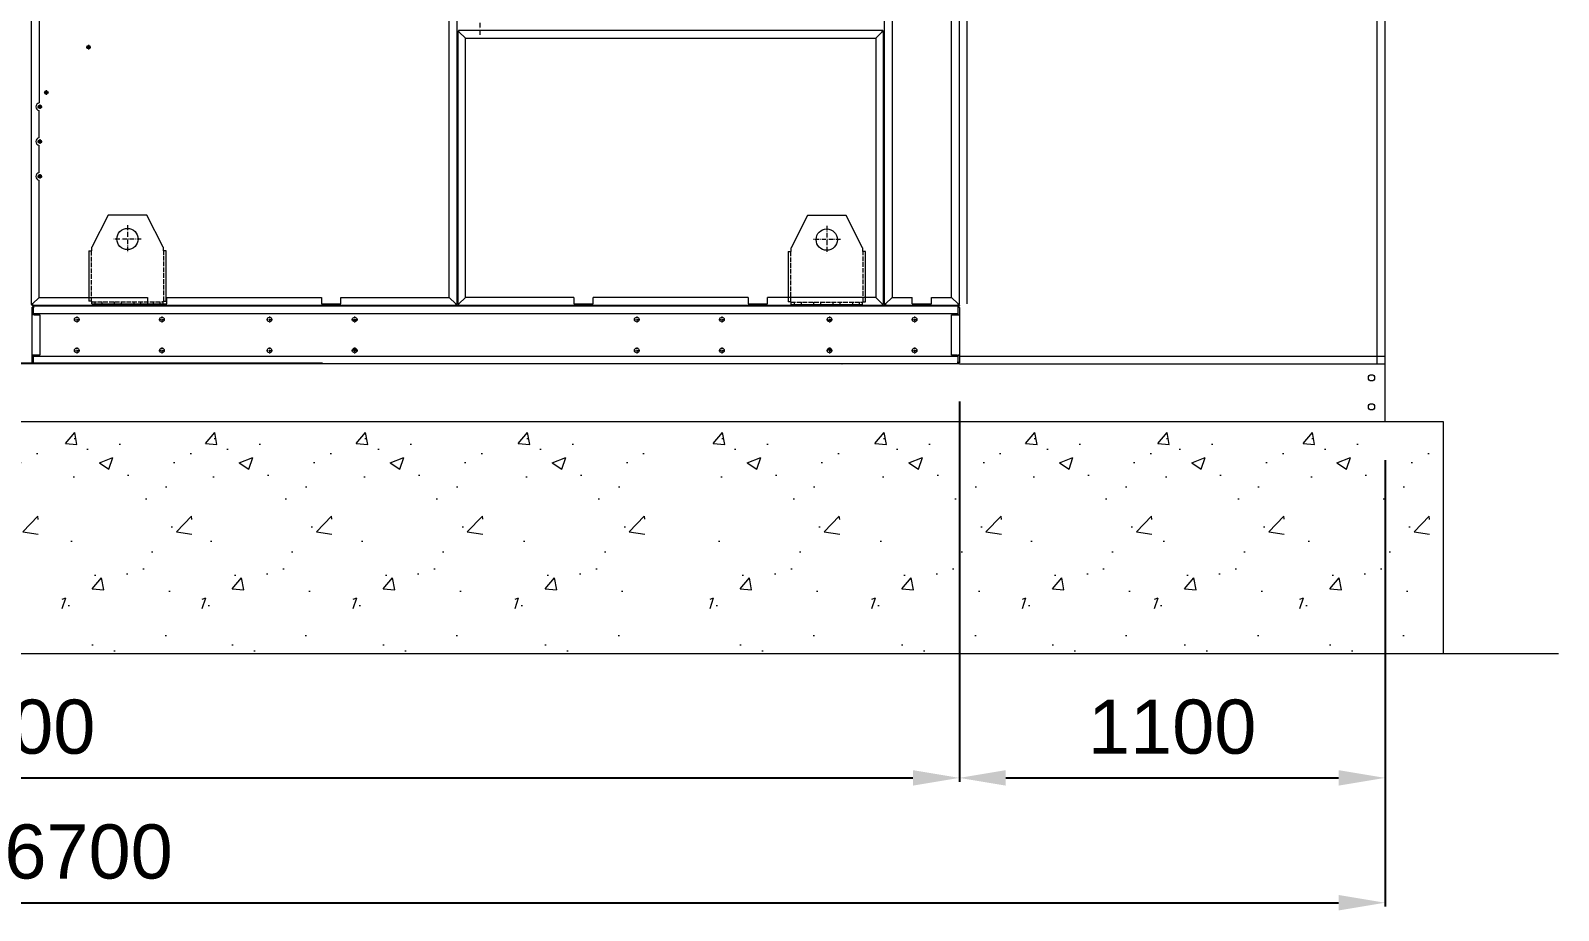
# Model space of a CAD drawing. Header units: millimetres. Extents: x -17070 to 42260, y -291348 to 33880.
# Drawn here: x 25946 to 29894, y 19255 to 21529 of the extents above; entities that cross this region are included whole.
import ezdxf

# ---------------------------------------------------------------- set-up
doc = ezdxf.new("R2010")
doc.units = ezdxf.units.MM
doc.linetypes.add('DASHDOT', pattern=[18.5, 12, -3, 0.5, -3])
doc.linetypes.add('DASHED', pattern=[15, 12, -3])
doc.layers.add('냉각탑_기초', color=23, linetype='Continuous')
doc.styles.get("Standard").update_dxf_attribs({"font": 'arial.ttf'})
doc.dimstyles.new('1.40', dxfattribs={"dimscale": 20, "dimtxt": 1.5, "dimasz": 1, "dimexe": 0.5, "dimexo": 0.5, "dimgap": 0.5, "dimtad": 1, "dimdec": 0, "dimzin": 0, "dimdsep": 46, "dimtxsty": 'Standard', "dimcen": 0, "dimclrd": 2, "dimclre": 2, "dimclrt": 3, "dimadec": 0, "dimazin": 0, "dimtfac": 1, "dimtdec": 0, "dimtmove": 0, "dimatfit": 0, "dimfxl": 1, "dimtolj": 1, "dimtzin": 0, "dimlwd": -1, "dimlwe": -1, "dimarcsym": 0})

# ---------------------------------------------------------------- blocks, each defined once
blk = doc.blocks.new('*D866')
at = {"color": 2, "transparency": 16777216}
for p, q in [((28345.5, 20570.6), (28345.5, 19587.3)), ((23445.5, 20567.4), (23445.5, 19587.3)), ((23565.5, 19597.3), (28225.5, 19597.3))]:
    blk.add_line(p, q, dxfattribs=at)
for points in [[(23565.5, 19617.3), (23565.5, 19577.3), (23445.5, 19597.3)], [(28225.5, 19617.3), (28225.5, 19577.3), (28345.5, 19597.3)]]:
    blk.add_solid(points, dxfattribs=at)
at = {"layer": 'Defpoints', "color": 0, "transparency": 16777216}
for p in [(23445.5, 20667.4), (28345.5, 20670.6), (28345.5, 19597.3)]:
    blk.add_point(p, dxfattribs=at)
at = {"color": 3, "lineweight": 5, "transparency": 16777216, "insert": (25895.5, 19728.8), "char_height": 140, "attachment_point": 5}
blk.add_mtext('\\A1;4900', dxfattribs=at)
blk = doc.blocks.new('*D856')
at = {"color": 2, "transparency": 16777216}
for p, q in [((28345.5, 20567.4), (28345.5, 19587.3)), ((29445.5, 20419.1), (29445.5, 19587.3)), ((28465.5, 19597.3), (29325.5, 19597.3))]:
    blk.add_line(p, q, dxfattribs=at)
for points in [[(28465.5, 19617.3), (28465.5, 19577.3), (28345.5, 19597.3)], [(29325.5, 19617.3), (29325.5, 19577.3), (29445.5, 19597.3)]]:
    blk.add_solid(points, dxfattribs=at)
at = {"layer": 'Defpoints', "color": 0, "transparency": 16777216}
for p in [(28345.5, 20667.4), (29445.5, 20519.1), (29445.5, 19597.3)]:
    blk.add_point(p, dxfattribs=at)
at = {"color": 3, "lineweight": 5, "transparency": 16777216, "insert": (28895.5, 19728.8), "char_height": 140, "attachment_point": 5}
blk.add_mtext('\\A1;1100', dxfattribs=at)
blk = doc.blocks.new('*D867')
at = {"color": 2, "transparency": 16777216}
for p, q in [((22745.5, 20419.1), (22745.5, 19264.6)), ((29445.5, 20419.1), (29445.5, 19264.6)), ((22865.5, 19274.6), (29325.5, 19274.6))]:
    blk.add_line(p, q, dxfattribs=at)
for points in [[(22865.5, 19294.6), (22865.5, 19254.6), (22745.5, 19274.6)], [(29325.5, 19294.6), (29325.5, 19254.6), (29445.5, 19274.6)]]:
    blk.add_solid(points, dxfattribs=at)
at = {"layer": 'Defpoints', "color": 0, "transparency": 16777216}
for p in [(22745.5, 20519.1), (29445.5, 20519.1), (29445.5, 19274.6)]:
    blk.add_point(p, dxfattribs=at)
at = {"color": 3, "lineweight": 5, "transparency": 16777216, "insert": (26095.5, 19406.1), "char_height": 140, "attachment_point": 5}
blk.add_mtext('\\A1;6700', dxfattribs=at)
blk = doc.blocks.new('457536')
at = {"color": 7, "lineweight": 5}
for p, q in [((114592.520962, 89152.297332), (114550.020962, 89069.297332)), ((114692.520962, 89152.297332), (114592.520962, 89152.297332)), ((114735.020962, 89069.297332), (114692.520962, 89152.297332)), ((114542.520962, 89059.297332), (114542.520962, 88929.797332)), ((114742.520962, 88929.797332), (114742.520962, 89059.297332)), ((114550.020962, 88922.297332), (114735.020962, 88922.297332))]:
    blk.add_line(p, q, dxfattribs=at)
at = {"color": 7, "linetype": 'DASHDOT', "lineweight": 5}
for p, q in [((114642.520962, 89126.047332), (114642.520962, 89054.547332)), ((114678.270962, 89090.297332), (114606.770962, 89090.297332))]:
    blk.add_line(p, q, dxfattribs=at)
at = {"color": 7, "lineweight": 5, "ltscale": 0.125}
for p, q in [((114550.020962, 89059.297332), (114550.020962, 89069.297332)), ((114735.020962, 89069.297332), (114735.020962, 89059.297332))]:
    blk.add_line(p, q, dxfattribs=at)
at = {"color": 7, "lineweight": 5, "ltscale": 0.09375}
for p, q in [((114542.520962, 89059.297332), (114550.020962, 89059.297332)), ((114742.520962, 89059.297332), (114735.020962, 89059.297332)), ((114550.020962, 88929.797332), (114542.520962, 88929.797332)), ((114550.020962, 88922.297332), (114550.020962, 88929.797332)), ((114735.020962, 88929.797332), (114742.520962, 88929.797332)), ((114735.020962, 88922.297332), (114735.020962, 88929.797332))]:
    blk.add_line(p, q, dxfattribs=at)
at = {"color": 7, "linetype": 'DASHED', "lineweight": 5}
for p, q in [((114548.520962, 89059.297332), (114548.520962, 88929.797332)), ((114736.520962, 88929.797332), (114736.520962, 89059.297332)), ((114550.020962, 88928.297332), (114735.020962, 88928.297332))]:
    blk.add_line(p, q, dxfattribs=at)
at = {"color": 7, "linetype": 'DASHED', "lineweight": 5, "ltscale": 0.075}
for p, q in [((114558.520962, 88928.297332), (114558.520962, 88922.297332)), ((114576.520962, 88928.297332), (114576.520962, 88922.297332)), ((114608.520962, 88928.297332), (114608.520962, 88922.297332)), ((114626.520962, 88928.297332), (114626.520962, 88922.297332)), ((114658.520962, 88928.297332), (114658.520962, 88922.297332)), ((114676.520962, 88928.297332), (114676.520962, 88922.297332)), ((114708.520962, 88928.297332), (114708.520962, 88922.297332)), ((114726.520962, 88928.297332), (114726.520962, 88922.297332))]:
    blk.add_line(p, q, dxfattribs=at)
at = {"color": 7, "lineweight": 5}
blk.add_circle((114642.520962, 89090.297332), 27.5, dxfattribs=at)
blk = doc.blocks.new('1')
at = {"color": 7, "lineweight": 20}
for p, q in [((25947.5, 23864.3), (25947.5, 20822.5)), ((27047.5, 20822.5), (27047.5, 23864.3)), ((28151.5, 23864.3), (28151.5, 20822.5)), ((28345.5, 20822.5), (28345.5, 23864.3)), ((28365.5, 20822.5), (28365.5, 23864.3)), ((27027.5, 20839.4), (27027.5, 23838.8)), ((25967.5, 23658.4), (25967.5, 21342.2)), ((28171.5, 23499.7), (28171.5, 20839.4)), ((28325.5, 20839.4), (28325.5, 22829.5)), ((27049.5, 21526.3), (27049.5, 20822.5)), ((28146.4, 21529.4), (27052.6, 21529.4)), ((27069.5, 21509.4), (27052.6, 21526.3)), ((27052.6, 21526.3), (27069.5, 21509.4)), ((28146.4, 21526.3), (28129.5, 21509.4)), ((28129.5, 21509.4), (28146.4, 21526.3)), ((28149.5, 20822.5), (28149.5, 21526.3)), ((27069.5, 20839.4), (27069.5, 21509.4)), ((27069.5, 21509.4), (28129.5, 21509.4)), ((28129.5, 21509.4), (28129.5, 20839.4)), ((25967.5, 21252.2), (25967.5, 21322.6)), ((25967.5, 21162.2), (25967.5, 21232.6)), ((25967.5, 20839.4), (25967.5, 21142.6)), ((25950.6, 20822.5), (25967.5, 20839.4)), ((25967.5, 20839.4), (25950.6, 20822.5)), ((25950.6, 20819.4), (27044.4, 20819.4)), ((25952.3, 20819), (28345.5, 20819)), ((25953, 20817.4), (28342, 20817.4)), ((25967.5, 20839.4), (26247.5, 20839.4)), ((26247.5, 20822.5), (26297.5, 20822.5)), ((26297.5, 20839.4), (26697.5, 20839.4)), ((26697.5, 20822.5), (26747.5, 20822.5)), ((26747.5, 20839.4), (27027.5, 20839.4)), ((27044.4, 20822.5), (27027.5, 20839.4)), ((27052.6, 20822.5), (27069.5, 20839.4)), ((27069.5, 20839.4), (27052.6, 20822.5)), ((27052.6, 20819.4), (28146.4, 20819.4)), ((27349.5, 20839.4), (27069.5, 20839.4)), ((27349.5, 20822.5), (27399.5, 20822.5)), ((27799.5, 20839.4), (27399.5, 20839.4)), ((27799.5, 20822.5), (27849.5, 20822.5)), ((28129.5, 20839.4), (27849.5, 20839.4)), ((28129.5, 20839.4), (28146.4, 20822.5)), ((28146.4, 20822.5), (28129.5, 20839.4)), ((28171.5, 20839.4), (28154.6, 20822.5)), ((28154.6, 20822.5), (28171.5, 20839.4)), ((28154.6, 20819.4), (28342.4, 20819.4)), ((28171.5, 20839.4), (28223.5, 20839.4)), ((28223.5, 20822.5), (28273.5, 20822.5)), ((28273.5, 20839.4), (28325.5, 20839.4)), ((28325.5, 20839.4), (28342.4, 20822.5)), ((28342.4, 20822.5), (28325.5, 20839.4)), ((25949.5, 20690.6), (25949.5, 20794.2)), ((28342, 20797.4), (25953, 20797.4)), ((25969.5, 20794.2), (25969.5, 20690.6)), ((28325.5, 20690.6), (28325.5, 20794.2)), ((28345.5, 20794.2), (28345.5, 20690.6)), ((25953, 20687.4), (28342, 20687.4)), ((28342, 20667.4), (25953, 20667.4))]:
    blk.add_line(p, q, dxfattribs=at)
at = {"color": 0, "lineweight": 20}
for p, q in [((29425.5, 20667.4), (29425.5, 23867.4)), ((29445.5, 20667.4), (29445.5, 23867.4)), ((28345.5, 20667.4), (23445.5, 20667.4)), ((28345.5, 20687.4), (29445.5, 20687.4)), ((28345.5, 20667.4), (29445.5, 20667.4)), ((29445.5, 20519.1), (29445.5, 20667.4))]:
    blk.add_line(p, q, dxfattribs=at)
at = {"color": 7, "lineweight": 20, "ltscale": 0.0375}
for p, q in [((27049.5, 21527.8), (27049.5, 21526.3)), ((27052.6, 21529.4), (27051.1, 21529.4)), ((27051.1, 21526.3), (27051.1, 21527.8)), ((27051.1, 21527.8), (27052.6, 21527.8)), ((28147.9, 21529.4), (28146.4, 21529.4)), ((28146.4, 21527.8), (28147.9, 21527.8)), ((28147.9, 21527.8), (28147.9, 21526.3)), ((28149.5, 21526.3), (28149.5, 21527.8)), ((25947.5, 20822.5), (25947.5, 20821)), ((25949.1, 20821), (25949.1, 20822.5)), ((25950.6, 20822.5), (25949.1, 20822.5)), ((25950.6, 20821), (25949.1, 20821)), ((25949.1, 20819.4), (25950.6, 20819.4)), ((25949.5, 20821), (25949.5, 20822.5)), ((25950.6, 20822.5), (25950.6, 20821)), ((27044.4, 20822.5), (27045.9, 20822.5)), ((27045.9, 20821), (27044.4, 20821)), ((27044.4, 20819.4), (27045.9, 20819.4)), ((27045.9, 20822.5), (27045.9, 20821)), ((27047.5, 20821), (27047.5, 20822.5)), ((27049.5, 20822.5), (27049.5, 20821)), ((27051.1, 20821), (27051.1, 20822.5)), ((27052.6, 20821), (27051.1, 20821)), ((27051.1, 20819.4), (27052.6, 20819.4)), ((28147.9, 20821), (28146.4, 20821)), ((28146.4, 20819.4), (28147.9, 20819.4)), ((28147.9, 20822.5), (28147.9, 20821)), ((28149.5, 20821), (28149.5, 20822.5)), ((28151.5, 20822.5), (28151.5, 20821)), ((28153.1, 20821), (28153.1, 20822.5)), ((28154.6, 20822.5), (28153.1, 20822.5)), ((28154.6, 20821), (28153.1, 20821)), ((28153.1, 20819.4), (28154.6, 20819.4)), ((28154.6, 20822.5), (28154.6, 20821)), ((28342.4, 20822.5), (28343.9, 20822.5)), ((28343.9, 20821), (28342.4, 20821)), ((28342.4, 20819.4), (28343.9, 20819.4)), ((28343.9, 20822.5), (28343.9, 20821)), ((28345.5, 20821), (28345.5, 20822.5))]:
    blk.add_line(p, q, dxfattribs=at)
at = {"color": 7, "lineweight": 20, "ltscale": 0.04}
for p, q in [((27049.5, 21527.8), (27051.1, 21527.8)), ((27051.1, 21529.4), (27051.1, 21527.8)), ((27052.6, 21529.4), (27052.6, 21527.8)), ((28147.9, 21529.4), (28147.9, 21527.8)), ((28149.5, 21527.8), (28147.9, 21527.8)), ((25947.5, 20822.5), (25949.1, 20822.5)), ((25947.5, 20821), (25949.1, 20821)), ((25949.1, 20819.4), (25949.1, 20821)), ((25950.6, 20819.4), (25950.6, 20821)), ((27044.4, 20819.4), (27044.4, 20821)), ((27047.5, 20822.5), (27045.9, 20822.5)), ((27045.9, 20819.4), (27045.9, 20821)), ((27047.5, 20821), (27045.9, 20821)), ((27049.5, 20822.5), (27051.1, 20822.5)), ((27049.5, 20821), (27051.1, 20821)), ((27051.1, 20819.4), (27051.1, 20821)), ((27052.6, 20819.4), (27052.6, 20821)), ((28149.5, 20822.5), (28147.9, 20822.5)), ((28149.5, 20821), (28147.9, 20821)), ((28147.9, 20819.4), (28147.9, 20821)), ((28151.5, 20822.5), (28153.1, 20822.5)), ((28151.5, 20821), (28153.1, 20821)), ((28153.1, 20819.4), (28153.1, 20821)), ((28154.6, 20819.4), (28154.6, 20821)), ((28342.4, 20819.4), (28342.4, 20821)), ((28345.5, 20822.5), (28343.9, 20822.5)), ((28345.5, 20821), (28343.9, 20821)), ((28343.9, 20819.4), (28343.9, 20821)), ((28345.5, 20819), (28345.5, 20817.4))]:
    blk.add_line(p, q, dxfattribs=at)
at = {"color": 7, "lineweight": 20, "ltscale": 0.011313}
for p, q in [((27049.5, 21526.3), (27050, 21526.3)), ((28146.4, 21529.4), (28146.4, 21529)), ((28149.5, 21526.3), (28149.1, 21526.3)), ((28146.4, 20819.4), (28146.4, 20819.9))]:
    blk.add_line(p, q, dxfattribs=at)
at = {"color": 7, "lineweight": 20, "ltscale": 0.0775}
for p, q in [((27052.6, 21526.3), (27049.5, 21526.3)), ((28146.4, 21526.3), (28146.4, 21529.4)), ((28146.4, 21526.3), (28149.5, 21526.3)), ((27044.4, 20822.5), (27044.4, 20819.4)), ((28146.4, 20822.5), (28146.4, 20819.4)), ((28342.4, 20822.5), (28342.4, 20819.4))]:
    blk.add_line(p, q, dxfattribs=at)
at = {"color": 7, "linetype": 'DASHDOT', "lineweight": 20}
blk.add_line((27106.4, 21549.1), (27106.4, 21516.6), dxfattribs=at)
at = {"color": 7, "linetype": 'DASHDOT', "lineweight": 20, "ltscale": 0.292502}
for p, q in [((26089.5, 21486.4), (26101.2, 21486.4)), ((25963.6, 21332.4), (25975.3, 21332.4)), ((25963.6, 21242.4), (25975.3, 21242.4)), ((25963.6, 21152.4), (25975.3, 21152.4))]:
    blk.add_line(p, q, dxfattribs=at)
at = {"color": 7, "linetype": 'DASHDOT', "lineweight": 20, "ltscale": 0.195001}
for p, q in [((26091.5, 21486.4), (26099.3, 21486.4)), ((25982.4, 21369.4), (25990.2, 21369.4)), ((25969.5, 21336.3), (25969.5, 21328.5)), ((25965.6, 21242.4), (25973.4, 21242.4))]:
    blk.add_line(p, q, dxfattribs=at)
at = {"color": 7, "linetype": 'DASHDOT', "lineweight": 20, "ltscale": 0.2925}
for p, q in [((26095.3, 21492.3), (26095.3, 21480.6)), ((25986.2, 21375.3), (25986.2, 21363.6)), ((25969.4, 21338.3), (25969.4, 21326.6)), ((25969.4, 21248.3), (25969.4, 21236.6)), ((25969.4, 21158.3), (25969.4, 21146.6))]:
    blk.add_line(p, q, dxfattribs=at)
at = {"color": 7, "linetype": 'DASHDOT', "lineweight": 20, "ltscale": 0.195}
for p, q in [((26095.4, 21490.3), (26095.4, 21482.5)), ((25986.3, 21373.3), (25986.3, 21365.5)), ((25969.5, 21246.3), (25969.5, 21238.5)), ((25969.6, 21156.3), (25969.6, 21148.5))]:
    blk.add_line(p, q, dxfattribs=at)
at = {"color": 7, "lineweight": 20, "ltscale": 0.1}
blk.add_line((27049.5, 21493.7), (27047.5, 21497.1), dxfattribs=at)
at = {"color": 7, "linetype": 'DASHDOT', "lineweight": 20, "ltscale": 0.292499}
blk.add_line((25980.4, 21369.4), (25992.1, 21369.4), dxfattribs=at)
at = {"color": 7, "linetype": 'DASHDOT', "lineweight": 20, "ltscale": 0.194998}
for p, q in [((25965.6, 21332.4), (25973.4, 21332.4)), ((25965.7, 21152.4), (25973.5, 21152.4))]:
    blk.add_line(p, q, dxfattribs=at)
at = {"color": 7, "lineweight": 20, "ltscale": 0.05}
for p, q in [((27049.5, 21124), (27047.5, 21124)), ((28151.5, 21124), (28149.5, 21124)), ((28149.5, 21124), (28151.5, 21124)), ((28151.5, 21104), (28149.5, 21104)), ((27047.5, 21014), (27049.5, 21014)), ((28149.5, 21014), (28151.5, 21014)), ((27047.5, 20994), (27049.5, 20994)), ((28149.5, 20994), (28151.5, 20994)), ((28149.5, 20839), (28151.5, 20839))]:
    blk.add_line(p, q, dxfattribs=at)
at = {"color": 7, "lineweight": 20, "ltscale": 0.049994}
for p, q in [((27049.5, 21104), (27047.5, 21104)), ((28151.5, 20974), (28149.5, 20974))]:
    blk.add_line(p, q, dxfattribs=at)
at = {"color": 7, "lineweight": 20, "ltscale": 0.0225}
for p, q in [((25949.5, 20813.3), (25949.5, 20814.2)), ((25949.5, 20813.3), (25949.5, 20814.2)), ((25952.7, 20813.3), (25952.7, 20814.2)), ((28342.3, 20813.3), (28342.3, 20814.2)), ((28345.5, 20813.3), (28345.5, 20814.2)), ((25949.5, 20671.5), (25949.5, 20670.6)), ((25949.5, 20671.5), (25949.5, 20670.6)), ((25952.7, 20671.5), (25952.7, 20670.6)), ((28342.3, 20671.5), (28342.3, 20670.6)), ((28345.5, 20671.5), (28345.5, 20670.6))]:
    blk.add_line(p, q, dxfattribs=at)
at = {"color": 7, "lineweight": 20, "ltscale": 0.08}
for p, q in [((25949.5, 20814.2), (25952.7, 20814.2)), ((25949.5, 20813.3), (25952.7, 20813.3)), ((28345.5, 20814.2), (28342.3, 20814.2)), ((28345.5, 20813.3), (28342.3, 20813.3)), ((25949.5, 20690.6), (25952.7, 20690.6)), ((28345.5, 20690.6), (28342.3, 20690.6)), ((25949.5, 20671.5), (25952.7, 20671.5)), ((25949.5, 20670.6), (25952.7, 20670.6)), ((28345.5, 20671.5), (28342.3, 20671.5)), ((28345.5, 20670.6), (28342.3, 20670.6))]:
    blk.add_line(p, q, dxfattribs=at)
at = {"color": 7, "lineweight": 20, "ltscale": 0.4775}
for p, q in [((25949.5, 20794.2), (25949.5, 20813.3)), ((25952.7, 20813.3), (25952.7, 20794.2)), ((28342.3, 20794.2), (28342.3, 20813.3)), ((28345.5, 20813.3), (28345.5, 20794.2)), ((25949.5, 20671.5), (25949.5, 20690.6)), ((25952.7, 20690.6), (25952.7, 20671.5)), ((28342.3, 20671.5), (28342.3, 20690.6)), ((28345.5, 20690.6), (28345.5, 20671.5))]:
    blk.add_line(p, q, dxfattribs=at)
at = {"color": 7, "lineweight": 20, "ltscale": 0.017501}
blk.add_line((25952.3, 20817.4), (25953, 20817.4), dxfattribs=at)
at = {"color": 7, "lineweight": 20, "ltscale": 0.0075}
for p, q in [((25953, 20814.2), (25952.7, 20814.2)), ((25953, 20670.6), (25952.7, 20670.6))]:
    blk.add_line(p, q, dxfattribs=at)
at = {"color": 7, "lineweight": 20, "ltscale": 0.13}
for p, q in [((25953, 20817.4), (25953, 20812.2)), ((28342, 20817.4), (28342, 20812.2)), ((25954.7, 20794.2), (25949.5, 20794.2)), ((28340.3, 20794.2), (28345.5, 20794.2)), ((25954.7, 20690.6), (25949.5, 20690.6)), ((28340.3, 20690.6), (28345.5, 20690.6)), ((25953, 20667.4), (25953, 20672.6)), ((28342, 20667.4), (28342, 20672.6))]:
    blk.add_line(p, q, dxfattribs=at)
at = {"color": 7, "lineweight": 20, "ltscale": 0.37}
for p, q in [((25953, 20797.4), (25953, 20812.2)), ((28342, 20812.2), (28342, 20797.4)), ((25954.7, 20794.2), (25969.5, 20794.2)), ((28325.5, 20794.2), (28340.3, 20794.2)), ((25969.5, 20690.6), (25954.7, 20690.6)), ((28340.3, 20690.6), (28325.5, 20690.6)), ((25953, 20672.6), (25953, 20687.4)), ((28342, 20687.4), (28342, 20672.6))]:
    blk.add_line(p, q, dxfattribs=at)
at = {"color": 7, "lineweight": 20, "ltscale": 0.4225}
for p, q in [((26247.5, 20839.4), (26247.5, 20822.5)), ((26297.5, 20822.5), (26297.5, 20839.4)), ((26697.5, 20839.4), (26697.5, 20822.5)), ((26747.5, 20822.5), (26747.5, 20839.4)), ((27349.5, 20839.4), (27349.5, 20822.5)), ((27399.5, 20822.5), (27399.5, 20839.4)), ((27799.5, 20839.4), (27799.5, 20822.5)), ((27849.5, 20822.5), (27849.5, 20839.4)), ((28223.5, 20822.5), (28223.5, 20839.4)), ((28273.5, 20822.5), (28273.5, 20839.4))]:
    blk.add_line(p, q, dxfattribs=at)
at = {"color": 7, "lineweight": 20, "ltscale": 0.010007}
for p, q in [((26546.5, 20819), (26546.5, 20819.4)), ((26799.5, 20819), (26799.5, 20819.4)), ((27993.5, 20819), (27993.5, 20819.4)), ((28246.5, 20819), (28246.5, 20819.4))]:
    blk.add_line(p, q, dxfattribs=at)
at = {"color": 7, "lineweight": 20, "ltscale": 0.087499}
blk.add_line((28342, 20817.4), (28345.5, 20817.4), dxfattribs=at)
at = {"color": 7, "lineweight": 20, "ltscale": 0.007482}
for p, q in [((28342, 20814.2), (28342.3, 20814.2)), ((28342, 20670.6), (28342.3, 20670.6))]:
    blk.add_line(p, q, dxfattribs=at)
at = {"color": 7, "lineweight": 20, "ltscale": 0.01003}
for p, q in [((25949.5, 20794.2), (25949.9, 20794.2)), ((28345.5, 20794.2), (28345.1, 20794.2))]:
    blk.add_line(p, q, dxfattribs=at)
at = {"color": 7, "linetype": 'DASHDOT', "lineweight": 20, "ltscale": 0.389999}
for p, q in [((26057.2, 20782.4), (26072.8, 20782.4)), ((26277.2, 20782.4), (26292.8, 20782.4)), ((26555.2, 20782.4), (26570.8, 20782.4)), ((26057.2, 20702.4), (26072.8, 20702.4)), ((26277.2, 20702.4), (26292.8, 20702.4)), ((26555.2, 20702.4), (26570.8, 20702.4))]:
    blk.add_line(p, q, dxfattribs=at)
at = {"color": 7, "linetype": 'DASHDOT', "lineweight": 20, "ltscale": 0.39}
for p, q in [((26065, 20790.2), (26065, 20774.6)), ((26285, 20790.2), (26285, 20774.6)), ((26563, 20790.2), (26563, 20774.6)), ((26783, 20790.2), (26783, 20774.6)), ((27512, 20790.2), (27512, 20774.6)), ((27732, 20790.2), (27732, 20774.6)), ((28010, 20790.2), (28010, 20774.6)), ((28230, 20790.2), (28230, 20774.6)), ((26065, 20710.2), (26065, 20694.6)), ((26285, 20710.2), (26285, 20694.6)), ((26563, 20710.2), (26563, 20694.6)), ((26783, 20710.2), (26783, 20694.6)), ((27512, 20710.2), (27512, 20694.6)), ((27732, 20710.2), (27732, 20694.6)), ((28010, 20710.2), (28010, 20694.6)), ((28230, 20710.2), (28230, 20694.6))]:
    blk.add_line(p, q, dxfattribs=at)
at = {"color": 7, "linetype": 'DASHDOT', "lineweight": 20, "ltscale": 0.389996}
for p, q in [((26775.2, 20782.4), (26790.8, 20782.4)), ((27504.2, 20782.4), (27519.8, 20782.4)), ((27724.2, 20782.4), (27739.8, 20782.4)), ((28002.2, 20782.4), (28017.8, 20782.4)), ((28222.2, 20782.4), (28237.8, 20782.4)), ((26775.2, 20702.4), (26790.8, 20702.4)), ((27504.2, 20702.4), (27519.8, 20702.4)), ((27724.2, 20702.4), (27739.8, 20702.4)), ((28002.2, 20702.4), (28017.8, 20702.4)), ((28222.2, 20702.4), (28237.8, 20702.4))]:
    blk.add_line(p, q, dxfattribs=at)
at = {"color": 7, "lineweight": 20, "ltscale": 0.272691}
for p, q in [((26788.5, 20779.9), (26777.6, 20779.9)), ((28015.5, 20779.9), (28004.6, 20779.9))]:
    blk.add_line(p, q, dxfattribs=at)
at = {"color": 7, "lineweight": 20, "ltscale": 0.272744}
for p, q in [((26777.6, 20704.9), (26788.5, 20704.9)), ((28004.6, 20704.9), (28015.5, 20704.9))]:
    blk.add_line(p, q, dxfattribs=at)
at = {"color": 7, "lineweight": 20, "ltscale": 0.280701}
for p, q in [((26401.5, 20669.1), (23491.5, 20669.1)), ((26501.5, 20669.1), (26401.5, 20669.1)), ((26699.5, 20669.1), (26501.5, 20669.1))]:
    blk.add_line(p, q, dxfattribs=at)
at = {"lineweight": 5}
blk.add_line((22745.5, 20519.1), (29445.5, 20519.1), dxfattribs=at)
at = {"color": 7, "lineweight": 20}
for centre, radius in [((26095.3, 21486.4), 4.5), ((26095.4, 21486.4), 3), ((25986.2, 21369.4), 4.5), ((25986.3, 21369.4), 3), ((25969.4, 21332.4), 4.5), ((25969.5, 21332.4), 3), ((25969.4, 21242.4), 4.5), ((25969.5, 21242.4), 3), ((25969.4, 21152.4), 4.5), ((25969.6, 21152.4), 3), ((26065, 20782.4), 6), ((26285, 20782.4), 6), ((26563, 20782.4), 6), ((26783, 20782.4), 6), ((27512, 20782.4), 6), ((27732, 20782.4), 6), ((28010, 20782.4), 6), ((28230, 20782.4), 6), ((26065, 20702.4), 6), ((26285, 20702.4), 6), ((26563, 20702.4), 6), ((26783, 20702.4), 6), ((27512, 20702.4), 6), ((27732, 20702.4), 6), ((28010, 20702.4), 6), ((28230, 20702.4), 6)]:
    blk.add_circle(centre, radius, dxfattribs=at)
at = {"lineweight": 20}
for centre in [(29410.5, 20631.6), (29410.5, 20556.6)]:
    blk.add_circle(centre, 8, dxfattribs=at)
at = {"color": 7, "lineweight": 20}
for centre, radius, start, end in [((25969.4, 21332.4), 10, 100.9528, 259.0472), ((25969.4, 21242.4), 10, 100.9528, 259.0472), ((25969.4, 21152.4), 10, 100.9528, 259.0472), ((25952.3, 20820.2), 2.8, 196.6008, 270), ((25952.3, 20820.2), 1.2, 221.8083, 270), ((28340.3, 20812.2), 5.2, 22.62, 70.9179), ((26530.7, 20672.6), 5.2, 269.7376, 270), ((26595.3, 20672.6), 5.2, 270, 270.2624), ((26815.3, 20672.6), 5.2, 270, 270.2624), ((27977.7, 20672.6), 5.2, 269.7376, 270), ((28042.3, 20672.6), 5.2, 270, 270.2624), ((28197.7, 20672.6), 5.2, 269.7376, 270), ((28262.3, 20672.6), 5.2, 270, 270.2624)]:
    blk.add_arc(centre, radius, start, end, dxfattribs=at)
at = {"color": 0, "lineweight": 20}
for p in [(-88446.5, -68099.8), (-86639.5, -68101.3)]:
    blk.add_blockref('457536', p, dxfattribs=at)

msp = doc.modelspace()

# ---------------------------------------------------------------- hatches: boundary and pattern name
at = {"layer": '냉각탑_기초', "lineweight": 20, "ltscale": 30}
h = msp.add_hatch(dxfattribs=at)
h.set_pattern_fill('AR-CONC', color=256, scale=50, style=0)
h.set_pattern_definition([(50, (11036.78, 3977.75), (358.63, -31.376), [37.5, -412.5]), (355, (11036.8, 3977.75), (-69.3757, 376.096), [30, -330]), (100.4514, (11066.67, 3975.13), (289.2547, 344.72), [31.87, -350.571]), (46.1842, (11036.8, 4077.75), (533.6205, -82.7595), [56.25, -618.75]), (96.6356, (11081.25, 4070.85), (467.331, 487.059), [47.805, -525.856]), (351.1842, (11036.8, 4077.75), (467.331, 487.059), [45, -495]), (21, (11086.78, 4052.75), (298.4535, -201.3094), [37.5, -412.5]), (326, (11086.8, 4052.75), (121.6577, 362.575), [30, -330]), (71.4514, (11111.66, 4035.97), (420.1113, 161.265), [31.87, -350.571]), (37.5, (11036.78, 3977.75), (6.0799, 166.4469), [0, -326, 0, -335, 0, -331.25]), (7.5, (11036.78, 3977.75), (131.5348, 197.2059), [0, -191, 0, -318.5, 0, -126.25]), (327.5, (10925.28, 3977.75), (266.9112, -11.2774), [0, -125, 0, -390, 0, -517.5]), (317.5, (10875.28, 3977.75), (291.593, 50.0525), [0, -162.5, 0, -259, 0, -367.5])])
h.paths.add_polyline_path([(25965.3, 20519.1), (25630.3, 20519.1), (25630.3, 19919.1), (25965.3, 19919.1)])
h = msp.add_hatch(dxfattribs=at)
h.set_pattern_fill('AR-CONC', color=256, scale=50, style=0)
h.set_pattern_definition([(50, (11433.87, 3977.75), (358.63, -31.376), [37.5, -412.5]), (355, (11433.87, 3977.75), (-69.3757, 376.096), [30, -330]), (100.4514, (11463.76, 3975.13), (289.2547, 344.72), [31.87, -350.571]), (46.1842, (11433.87, 4077.75), (533.6205, -82.7595), [56.25, -618.75]), (96.6356, (11478.34, 4070.85), (467.331, 487.059), [47.805, -525.856]), (351.1842, (11433.87, 4077.75), (467.331, 487.059), [45, -495]), (21, (11483.87, 4052.75), (298.4535, -201.3094), [37.5, -412.5]), (326, (11483.87, 4052.75), (121.6577, 362.575), [30, -330]), (71.4514, (11508.74, 4035.97), (420.1113, 161.265), [31.87, -350.571]), (37.5, (11433.87, 3977.75), (6.0799, 166.4469), [0, -326, 0, -335, 0, -331.25]), (7.5, (11433.87, 3977.75), (131.5348, 197.2059), [0, -191, 0, -318.5, 0, -126.25]), (327.5, (11322.37, 3977.75), (266.9112, -11.2774), [0, -125, 0, -390, 0, -517.5]), (317.5, (11272.37, 3977.75), (291.593, 50.0525), [0, -162.5, 0, -259, 0, -367.5])])
h.paths.add_polyline_path([(26362.4, 20519.1), (26027.4, 20519.1), (26027.4, 19919.1), (26362.4, 19919.1)])
h = msp.add_hatch(dxfattribs=at)
h.set_pattern_fill('AR-CONC', color=256, scale=50, style=0)
h.set_pattern_definition([(50, (11795.5, 3977.75), (358.63, -31.376), [37.5, -412.5]), (355, (11795.5, 3977.75), (-69.3757, 376.096), [30, -330]), (100.4514, (11825.4, 3975.13), (289.2547, 344.72), [31.87, -350.571]), (46.1842, (11795.5, 4077.75), (533.6205, -82.7595), [56.25, -618.75]), (96.6356, (11840, 4070.85), (467.331, 487.059), [47.805, -525.856]), (351.1842, (11795.5, 4077.75), (467.331, 487.059), [45, -495]), (21, (11845.5, 4052.75), (298.4535, -201.3094), [37.5, -412.5]), (326, (11845.5, 4052.75), (121.6577, 362.575), [30, -330]), (71.4514, (11870.38, 4035.97), (420.1113, 161.265), [31.87, -350.571]), (37.5, (11795.51, 3977.75), (6.0799, 166.4469), [0, -326, 0, -335, 0, -331.25]), (7.5, (11795.5, 3977.75), (131.5348, 197.2059), [0, -191, 0, -318.5, 0, -126.25]), (327.5, (11684.01, 3977.75), (266.9112, -11.2774), [0, -125, 0, -390, 0, -517.5]), (317.5, (11634, 3977.75), (291.593, 50.0525), [0, -162.5, 0, -259, 0, -367.5])])
h.paths.add_polyline_path([(26724, 20519.1), (26389, 20519.1), (26389, 19919.1), (26724, 19919.1)])
h = msp.add_hatch(dxfattribs=at)
h.set_pattern_fill('AR-CONC', color=256, scale=50, style=0)
h.set_pattern_definition([(50, (12185.5, 3977.75), (358.63, -31.376), [37.5, -412.5]), (355, (12185.5, 3977.75), (-69.3757, 376.096), [30, -330]), (100.4514, (12215.4, 3975.13), (289.2547, 344.72), [31.87, -350.571]), (46.1842, (12185.5, 4077.75), (533.6205, -82.7595), [56.25, -618.75]), (96.6356, (12229.97, 4070.85), (467.331, 487.059), [47.805, -525.856]), (351.1842, (12185.5, 4077.75), (467.331, 487.059), [45, -495]), (21, (12235.5, 4052.75), (298.4535, -201.3094), [37.5, -412.5]), (326, (12235.5, 4052.75), (121.6577, 362.575), [30, -330]), (71.4514, (12260.37, 4035.97), (420.1113, 161.265), [31.87, -350.571]), (37.5, (12185.5, 3977.75), (6.0799, 166.4469), [0, -326, 0, -335, 0, -331.25]), (7.5, (12185.5, 3977.75), (131.5348, 197.2059), [0, -191, 0, -318.5, 0, -126.25]), (327.5, (12074, 3977.75), (266.9112, -11.2774), [0, -125, 0, -390, 0, -517.5]), (317.5, (12024, 3977.75), (291.593, 50.0525), [0, -162.5, 0, -259, 0, -367.5])])
h.paths.add_polyline_path([(27114, 20519.1), (26779, 20519.1), (26779, 19919.1), (27114, 19919.1)])
h = msp.add_hatch(dxfattribs=at)
h.set_pattern_fill('AR-CONC', color=256, scale=50, style=0)
h.set_pattern_definition([(50, (12604, 3977.75), (358.63, -31.376), [37.5, -412.5]), (355, (12604, 3977.75), (-69.3757, 376.096), [30, -330]), (100.4514, (12633.9, 3975.13), (289.2547, 344.72), [31.87, -350.571]), (46.1842, (12604, 4077.75), (533.6205, -82.7595), [56.25, -618.75]), (96.6356, (12648.5, 4070.85), (467.331, 487.059), [47.805, -525.856]), (351.1842, (12604, 4077.75), (467.331, 487.059), [45, -495]), (21, (12654, 4052.75), (298.4535, -201.3094), [37.5, -412.5]), (326, (12654, 4052.75), (121.6577, 362.575), [30, -330]), (71.4514, (12678.88, 4035.97), (420.1113, 161.265), [31.87, -350.571]), (37.5, (12604.01, 3977.75), (6.0799, 166.4469), [0, -326, 0, -335, 0, -331.25]), (7.5, (12604.01, 3977.75), (131.5348, 197.2059), [0, -191, 0, -318.5, 0, -126.25]), (327.5, (12492.51, 3977.75), (266.9112, -11.2774), [0, -125, 0, -390, 0, -517.5]), (317.5, (12442.5, 3977.75), (291.593, 50.0525), [0, -162.5, 0, -259, 0, -367.5])])
h.paths.add_polyline_path([(27532.5, 20519.1), (27197.5, 20519.1), (27197.5, 19919.1), (27532.5, 19919.1)])
h = msp.add_hatch(dxfattribs=at)
h.set_pattern_fill('AR-CONC', color=256, scale=50, style=0)
h.set_pattern_definition([(50, (13107.76, 3977.75), (358.63, -31.376), [37.5, -412.5]), (355, (13107.76, 3977.75), (-69.3757, 376.096), [30, -330]), (100.4514, (13137.65, 3975.13), (289.2547, 344.72), [31.87, -350.571]), (46.1842, (13107.76, 4077.75), (533.6205, -82.7595), [56.25, -618.75]), (96.6356, (13152.23, 4070.85), (467.331, 487.059), [47.805, -525.856]), (351.1842, (13107.76, 4077.75), (467.331, 487.059), [45, -495]), (21, (13157.76, 4052.75), (298.4535, -201.3094), [37.5, -412.5]), (326, (13157.76, 4052.75), (121.6577, 362.575), [30, -330]), (71.4514, (13182.64, 4035.97), (420.1113, 161.265), [31.87, -350.571]), (37.5, (13107.76, 3977.75), (6.0799, 166.4469), [0, -326, 0, -335, 0, -331.25]), (7.5, (13107.76, 3977.75), (131.5348, 197.2059), [0, -191, 0, -318.5, 0, -126.25]), (327.5, (12996.26, 3977.75), (266.9112, -11.2774), [0, -125, 0, -390, 0, -517.5]), (317.5, (12946.26, 3977.75), (291.593, 50.0525), [0, -162.5, 0, -259, 0, -367.5])])
h.paths.add_polyline_path([(28036.3, 20519.1), (27701.3, 20519.1), (27701.3, 19919.1), (28036.3, 19919.1)])
h = msp.add_hatch(dxfattribs=at)
h.set_pattern_fill('AR-CONC', color=256, scale=50, style=0)
h.set_pattern_definition([(50, (13525.68, 3977.75), (358.63, -31.376), [37.5, -412.5]), (355, (13525.68, 3977.75), (-69.3757, 376.096), [30, -330]), (100.4514, (13555.56, 3975.13), (289.2547, 344.72), [31.87, -350.571]), (46.1842, (13525.68, 4077.75), (533.6205, -82.7595), [56.25, -618.75]), (96.6356, (13570.15, 4070.85), (467.331, 487.059), [47.805, -525.856]), (351.1842, (13525.7, 4077.75), (467.331, 487.059), [45, -495]), (21, (13575.68, 4052.75), (298.4535, -201.3094), [37.5, -412.5]), (326, (13575.68, 4052.75), (121.6577, 362.575), [30, -330]), (71.4514, (13600.55, 4035.97), (420.1113, 161.265), [31.87, -350.571]), (37.5, (13525.68, 3977.75), (6.0799, 166.4469), [0, -326, 0, -335, 0, -331.25]), (7.5, (13525.68, 3977.75), (131.5348, 197.2059), [0, -191, 0, -318.5, 0, -126.25]), (327.5, (13414.18, 3977.75), (266.9112, -11.2774), [0, -125, 0, -390, 0, -517.5]), (317.5, (13364.18, 3977.75), (291.593, 50.0525), [0, -162.5, 0, -259, 0, -367.5])])
h.paths.add_polyline_path([(28454.2, 20519.1), (28119.2, 20519.1), (28119.2, 19919.1), (28454.2, 19919.1)])
h = msp.add_hatch(dxfattribs=at)
h.set_pattern_fill('AR-CONC', color=256, scale=50, style=0)
h.set_pattern_definition([(50, (13914.73, 3977.75), (358.63, -31.376), [37.5, -412.5]), (355, (13914.73, 3977.75), (-69.3757, 376.096), [30, -330]), (100.4514, (13944.62, 3975.13), (289.2547, 344.72), [31.87, -350.571]), (46.1842, (13914.73, 4077.75), (533.6205, -82.7595), [56.25, -618.75]), (96.6356, (13959.2, 4070.85), (467.331, 487.059), [47.805, -525.856]), (351.1842, (13914.73, 4077.75), (467.331, 487.059), [45, -495]), (21, (13964.73, 4052.75), (298.4535, -201.3094), [37.5, -412.5]), (326, (13964.73, 4052.75), (121.6577, 362.575), [30, -330]), (71.4514, (13989.6, 4035.97), (420.1113, 161.265), [31.87, -350.571]), (37.5, (13914.73, 3977.75), (6.0799, 166.4469), [0, -326, 0, -335, 0, -331.25]), (7.5, (13914.73, 3977.75), (131.5348, 197.2059), [0, -191, 0, -318.5, 0, -126.25]), (327.5, (13803.23, 3977.75), (266.9112, -11.2774), [0, -125, 0, -390, 0, -517.5]), (317.5, (13753.23, 3977.75), (291.593, 50.0525), [0, -162.5, 0, -259, 0, -367.5])])
h.paths.add_polyline_path([(28843.3, 20519.1), (28508.3, 20519.1), (28508.3, 19919.1), (28843.3, 19919.1)])
h = msp.add_hatch(dxfattribs=at)
h.set_pattern_fill('AR-CONC', color=256, scale=50, style=0)
h.set_pattern_definition([(50, (14256.43, 3977.75), (358.63, -31.376), [37.5, -412.5]), (355, (14256.43, 3977.75), (-69.3757, 376.096), [30, -330]), (100.4514, (14286.3, 3975.13), (289.2547, 344.72), [31.87, -350.571]), (46.1842, (14256.43, 4077.75), (533.6205, -82.7595), [56.25, -618.75]), (96.6356, (14300.9, 4070.85), (467.331, 487.059), [47.805, -525.856]), (351.1842, (14256.4, 4077.75), (467.331, 487.059), [45, -495]), (21, (14306.43, 4052.75), (298.4535, -201.3094), [37.5, -412.5]), (326, (14306.43, 4052.75), (121.6577, 362.575), [30, -330]), (71.4514, (14331.3, 4035.97), (420.1113, 161.265), [31.87, -350.571]), (37.5, (14256.43, 3977.75), (6.0799, 166.4469), [0, -326, 0, -335, 0, -331.25]), (7.5, (14256.43, 3977.75), (131.5348, 197.2059), [0, -191, 0, -318.5, 0, -126.25]), (327.5, (14144.93, 3977.75), (266.9112, -11.2774), [0, -125, 0, -390, 0, -517.5]), (317.5, (14094.93, 3977.75), (291.593, 50.0525), [0, -162.5, 0, -259, 0, -367.5])])
h.paths.add_polyline_path([(29184.9, 20519.1), (28849.9, 20519.1), (28849.9, 19919.1), (29184.9, 19919.1)])
h = msp.add_hatch(dxfattribs=at)
h.set_pattern_fill('AR-CONC', color=256, scale=50, style=0)
h.set_pattern_definition([(50, (14631.95, 3977.75), (358.63, -31.376), [37.5, -412.5]), (355, (14631.95, 3977.75), (-69.3757, 376.096), [30, -330]), (100.4514, (14661.83, 3975.13), (289.2547, 344.72), [31.87, -350.571]), (46.1842, (14631.95, 4077.75), (533.6205, -82.7595), [56.25, -618.75]), (96.6356, (14676.4, 4070.85), (467.331, 487.059), [47.805, -525.856]), (351.1842, (14631.95, 4077.75), (467.331, 487.059), [45, -495]), (21, (14681.95, 4052.75), (298.4535, -201.3094), [37.5, -412.5]), (326, (14681.95, 4052.75), (121.6577, 362.575), [30, -330]), (71.4514, (14706.82, 4035.97), (420.1113, 161.265), [31.87, -350.571]), (37.5, (14631.95, 3977.75), (6.0799, 166.4469), [0, -326, 0, -335, 0, -331.25]), (7.5, (14631.95, 3977.75), (131.5348, 197.2059), [0, -191, 0, -318.5, 0, -126.25]), (327.5, (14520.45, 3977.75), (266.9112, -11.2774), [0, -125, 0, -390, 0, -517.5]), (317.5, (14470.45, 3977.75), (291.593, 50.0525), [0, -162.5, 0, -259, 0, -367.5])])
h.paths.add_polyline_path([(29560.5, 20519.1), (29225.5, 20519.1), (29225.5, 19919.1), (29560.5, 19919.1)])

# ---------------------------------------------------------------- linework, layer by layer
for p, q in [((22595.5, 20519.1), (29595.5, 20519.1)), ((29595.5, 20519.1), (29595.5, 19919.1)), ((22233.6, 19919.1), (29893.6, 19919.1))]:
    msp.add_line(p, q, dxfattribs=at)

# ---------------------------------------------------------------- block references
msp.add_blockref('1', (0, 0))

# ---------------------------------------------------------------- dimensions: what is measured, and where the dimension line sits
at = {"lineweight": 5}
for base, p1, p2, picture, middle in [((28345.5, 19597.3), (23445.5, 20667.4), (28345.5, 20670.6), '*D866', (25895.5, 19728.8)), ((29445.5, 19597.3), (28345.5, 20667.4), (29445.5, 20519.1), '*D856', (28895.5, 19728.8)), ((29445.5, 19274.6), (22745.5, 20519.1), (29445.5, 20519.1), '*D867', (26095.5, 19406.1))]:
    dim = msp.add_linear_dim(base=base, p1=p1, p2=p2, dimstyle='1.40', override={"dimtxt": 7, "dimasz": 6, "dimexo": 5, "dimgap": 3}, dxfattribs=at)
    dim.commit()
    dim.dimension.update_dxf_attribs({"geometry": picture, "text_midpoint": middle})

doc.saveas('drawing.dxf')
